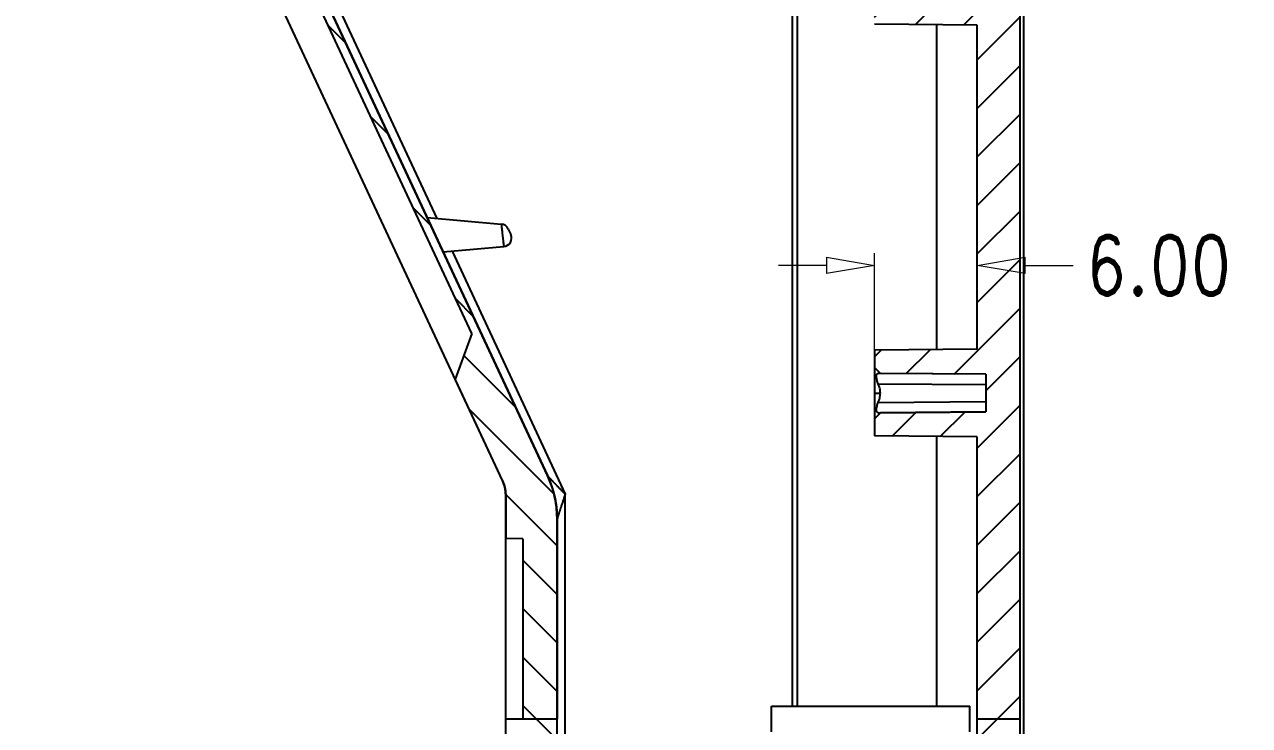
# Model space of a CAD drawing. Header units: millimetres. Extents: x 0 to 4083, y 0 to 1644.
# Drawn here: x 3686.2 to 3757.6, y 1490 to 1530.8 of the extents above; entities that cross this region are included whole.
import ezdxf

# ---------------------------------------------------------------- set-up
doc = ezdxf.new("R2010")
doc.units = ezdxf.units.MM
doc.layers.get('0').update_dxf_attribs({"linetype": 'CONTINUOUS'})
doc.layers.get('Defpoints').update_dxf_attribs({"linetype": 'CONTINUOUS'})
doc.layers.add('dim', color=3, linetype='CONTINUOUS', lineweight=9)
doc.styles.add('longtou', font='romand.shx', dxfattribs={"width": 0.8, "bigfont": 'fangsong.shx'})
doc.dimstyles.new('YanXiu', dxfattribs={"dimtxt": 2.5, "dimasz": 2.2, "dimexe": 1, "dimexo": 0, "dimgap": 0.66, "dimtad": 0, "dimzin": 0, "dimdsep": 46, "dimtxsty": 'longtou', "dimblk": 'CLOSEDBLANK', "dimcen": 0, "dimclrd": 3, "dimclre": 3, "dimclrt": 7, "dimadec": 0, "dimazin": 0, "dimtfac": 1, "dimtdec": 4, "dimtofl": 0, "dimtmove": 0, "dimatfit": 3, "dimldrblk": 'CLOSEDBLANK', "dimfxl": 0, "dimtolj": 1, "dimtzin": 0, "dimlwd": 0, "dimlwe": 0, "dimarcsym": 0})

# ---------------------------------------------------------------- blocks, each defined once
blk = doc.blocks.new('_ClosedBlank')
at = {"color": 0, "linetype": 'ByBlock', "lineweight": -2}
for p, q in [((-1, 0.167), (0, 0)), ((-1, 0.167), (-1, -0.167)), ((0, 0), (-1, -0.167))]:
    blk.add_line(p, q, dxfattribs=at)
blk = doc.blocks.new('*D18')
at = {"layer": 'Defpoints', "color": 0}
for p in [(3741.729, 1516.785), (3735.729, 1511.839), (3741.729, 1511.891)]:
    blk.add_point(p, dxfattribs=at)
at = {"layer": 'dim', "color": 3, "lineweight": 5}
for p, q in [((3735.729, 1511.839), (3735.729, 1517.485)), ((3741.729, 1511.891), (3741.729, 1517.485)), ((3732.929, 1516.785), (3730.129, 1516.785)), ((3744.529, 1516.785), (3747.329, 1516.785))]:
    blk.add_line(p, q, dxfattribs=at)
at = {"layer": 'dim', "color": 3, "lineweight": 5, "xscale": 2.8, "yscale": 2.8, "zscale": 2.8}
blk.add_blockref('_ClosedBlank', (3735.729, 1516.785), dxfattribs=at)
at = {"layer": 'dim', "color": 3, "lineweight": 5, "xscale": 2.8, "yscale": 2.8, "zscale": 2.8, "rotation": 180}
blk.add_blockref('_ClosedBlank', (3741.729, 1516.785), dxfattribs=at)
at = {"layer": 'dim', "color": 7, "insert": (3752.295, 1516.785), "char_height": 3.5, "attachment_point": 5, "style": 'longtou'}
blk.add_mtext('6.00', dxfattribs=at)
blk = doc.blocks.new('*D44')
at = {"layer": 'Defpoints', "color": 0}
for p in [(3937.851, 1560.11), (3935.901, 1559.666)]:
    blk.add_point(p, dxfattribs=at)
at = {"layer": 'dim', "color": 3, "lineweight": 5}
blk.add_line((3930.441, 1558.423), (3933.171, 1559.045), dxfattribs=at)
at = {"layer": 'dim', "color": 3, "lineweight": 5, "xscale": 2.8, "yscale": 2.8, "zscale": 2.8, "rotation": 12.82550055500825}
blk.add_blockref('_ClosedBlank', (3935.901, 1559.666), dxfattribs=at)
at = {"layer": 'dim', "color": 7, "insert": (3924.233, 1557.01), "char_height": 3.5, "attachment_point": 5, "rotation": 12.8255, "style": 'longtou'}
blk.add_mtext('∅2.00', dxfattribs=at)

msp = doc.modelspace()

# ---------------------------------------------------------------- hatches: boundary and pattern name
h = msp.add_hatch()
h.set_pattern_fill('DEFAULT__6', color=5, scale=2, angle=135, style=0)
h.set_pattern_definition([(135, (2743.7488, 1037.0707), (-1.4142136, -1.4142136), [])])
edge = h.paths.add_edge_path()
edge.add_line((3729.429, 1419.589), (3729.429, 1421.097))
edge.add_line((3729.429, 1421.097), (3728.933, 1421.593))
edge.add_line((3728.933, 1421.593), (3716.729, 1421.699))
edge.add_line((3716.729, 1421.699), (3716.729, 1423.978))
edge.add_line((3716.729, 1423.978), (3728.933, 1424.084))
edge.add_line((3728.933, 1424.084), (3729.429, 1424.58))
edge.add_line((3729.429, 1424.58), (3729.429, 1426.089))
edge.add_line((3729.429, 1426.089), (3717.229, 1426.195))
edge.add_line((3717.229, 1426.195), (3717.229, 1490.339))
edge.add_line((3717.229, 1490.339), (3714.229, 1490.339))
edge.add_line((3714.229, 1490.339), (3714.229, 1417.998))
edge.add_spline(control_points=[(3714.229, 1417.998), (3714.229, 1416.312), (3715.389, 1415.09), (3717.072, 1415.002)], knot_values=[0, 0, 0, 0, 1, 1, 1, 1], degree=3, periodic=0)
edge.add_line((3717.072, 1415.002), (3729.229, 1414.365))
edge.add_line((3729.229, 1414.365), (3729.229, 1414.88))
edge.add_line((3729.229, 1414.88), (3729.729, 1414.889))
edge.add_line((3729.729, 1414.889), (3729.729, 1415.892))
edge.add_line((3729.729, 1415.892), (3730.929, 1415.913))
edge.add_line((3730.929, 1415.913), (3730.929, 1416.779))
edge.add_line((3730.929, 1416.779), (3729.229, 1416.868))
edge.add_line((3729.229, 1416.868), (3729.229, 1419.587))
edge.add_line((3729.229, 1419.587), (3729.429, 1419.589))
h.paths.add_polyline_path([(3717.229, 1490.339), (3715.229, 1490.339), (3714.229, 1490.339)])
edge = h.paths.add_edge_path()
edge.add_line((3715.229, 1500.839), (3715.229, 1490.339))
edge.add_line((3715.229, 1490.339), (3717.229, 1490.339))
edge.add_line((3717.229, 1490.339), (3717.229, 1501.99))
edge.add_spline(control_points=[(3716.667, 1504.526), (3717.039, 1503.729), (3717.229, 1502.87), (3717.229, 1501.99)], knot_values=[0, 0, 0, 0, 1, 1, 1, 1], degree=3, periodic=0)
edge.add_line((3716.667, 1504.526), (3699.779, 1540.741))
edge.add_line((3699.779, 1540.741), (3699.228, 1540.741))
edge.add_line((3699.228, 1540.741), (3712.253, 1512.808))
edge.add_line((3712.253, 1512.808), (3711.286, 1510.15))
edge.add_line((3711.286, 1510.15), (3714.042, 1504.24))
edge.add_spline(control_points=[(3714.042, 1504.24), (3714.166, 1503.975), (3714.229, 1503.688), (3714.229, 1503.395)], knot_values=[0, 0, 0, 0, 1, 1, 1, 1], degree=3, periodic=0)
edge.add_line((3714.229, 1503.395), (3714.229, 1500.856))
edge.add_line((3714.229, 1500.856), (3715.229, 1500.839))
h.paths.add_polyline_path([(3699.779, 1540.741), (3697.021, 1540.741), (3699.228, 1540.741)])
edge = h.paths.add_edge_path()
edge.add_line((3729.429, 1561.089), (3729.429, 1559.58))
edge.add_line((3729.429, 1559.58), (3728.933, 1559.084))
edge.add_line((3728.933, 1559.084), (3696.933, 1558.805))
edge.add_spline(control_points=[(3696.933, 1558.805), (3695.554, 1558.221), (3694.197, 1557.588), (3692.863, 1556.908)], knot_values=[0, 0, 0, 0, 1, 1, 1, 1], degree=3, periodic=0)
edge.add_line((3692.863, 1556.908), (3728.933, 1556.593))
edge.add_line((3728.933, 1556.593), (3729.429, 1556.097))
edge.add_line((3729.429, 1556.097), (3729.429, 1554.589))
edge.add_line((3729.429, 1554.589), (3693.469, 1554.275))
edge.add_line((3693.469, 1554.275), (3697.848, 1544.882))
edge.add_spline(control_points=[(3702.139, 1544.453), (3701.684, 1544.503), (3700.759, 1544.6), (3699.328, 1544.741), (3698.346, 1544.835), (3697.848, 1544.882)], knot_values=[0, 0, 0, 0, 0.333333, 0.666667, 1, 1, 1, 1], degree=3, periodic=0)
edge.add_spline(control_points=[(3702.257, 1543.41), (3702.323, 1543.417), (3702.437, 1543.46), (3702.571, 1543.601), (3702.627, 1543.784), (3702.61, 1543.975), (3702.545, 1544.143), (3702.452, 1544.288), (3702.317, 1544.405), (3702.203, 1544.446), (3702.139, 1544.453)], knot_values=[0, 0, 0, 0, 0.125, 0.25, 0.375, 0.5, 0.625, 0.75, 0.875, 1, 1, 1, 1], degree=3, periodic=0)
edge.add_spline(control_points=[(3698.703, 1543.049), (3699.113, 1543.089), (3699.922, 1543.167), (3701.107, 1543.287), (3701.877, 1543.368), (3702.257, 1543.41)], knot_values=[0, 0, 0, 0, 0.333333, 0.666667, 1, 1, 1, 1], degree=3, periodic=0)
edge.add_line((3698.703, 1543.049), (3699.779, 1540.741))
edge.add_line((3699.779, 1540.741), (3697.021, 1540.741))
edge.add_line((3697.021, 1540.741), (3690.51, 1554.704))
edge.add_spline(control_points=[(3691.862, 1558.642), (3690.343, 1557.864), (3689.789, 1556.25), (3690.51, 1554.704)], knot_values=[0, 0, 0, 0, 1, 1, 1, 1], degree=3, periodic=0)
edge.add_spline(control_points=[(3718.229, 1565.736), (3709.004, 1565.252), (3700.084, 1562.852), (3691.862, 1558.642)], knot_values=[0, 0, 0, 0, 1, 1, 1, 1], degree=3, periodic=0)
edge.add_line((3718.229, 1565.736), (3729.229, 1566.312))
edge.add_line((3729.229, 1566.312), (3729.229, 1565.797))
edge.add_line((3729.229, 1565.797), (3729.729, 1565.789))
edge.add_line((3729.729, 1565.789), (3729.729, 1564.785))
edge.add_line((3729.729, 1564.785), (3730.929, 1564.764))
edge.add_line((3730.929, 1564.764), (3730.929, 1563.898))
edge.add_line((3730.929, 1563.898), (3729.229, 1563.809))
edge.add_line((3729.229, 1563.809), (3729.229, 1561.09))
edge.add_line((3729.229, 1561.09), (3729.429, 1561.089))
h = msp.add_hatch()
h.set_pattern_fill('DEFAULT__5', color=5, scale=2, angle=45, style=0)
h.set_pattern_definition([(45, (2743.7488, 1037.0707), (-1.4142136, 1.4142136), [])])
edge = h.paths.add_edge_path()
edge.add_line((3729.729, 1418.839), (3729.729, 1421.089))
edge.add_line((3729.729, 1421.089), (3736.729, 1421.089))
edge.add_line((3736.729, 1421.089), (3736.729, 1419.839))
edge.add_line((3736.729, 1419.839), (3743.229, 1419.782))
edge.add_line((3743.229, 1419.782), (3743.229, 1418.835))
edge.add_line((3743.229, 1418.835), (3744.729, 1418.809))
edge.add_line((3744.729, 1418.809), (3744.729, 1418.535))
edge.add_spline(control_points=[(3744.533, 1418.335), (3744.648, 1418.337), (3744.729, 1418.42), (3744.729, 1418.535)], knot_values=[0, 0, 0, 0, 1, 1, 1, 1], degree=3, periodic=0)
edge.add_line((3744.533, 1418.335), (3744.272, 1418.331))
edge.add_spline(control_points=[(3743.905, 1418.072), (3743.965, 1418.23), (3744.103, 1418.328), (3744.272, 1418.331)], knot_values=[0, 0, 0, 0, 1, 1, 1, 1], degree=3, periodic=0)
edge.add_spline(control_points=[(3743.905, 1418.072), (3743.181, 1416.162), (3741.531, 1414.957), (3739.491, 1414.85)], knot_values=[0, 0, 0, 0, 1, 1, 1, 1], degree=3, periodic=0)
edge.add_line((3739.491, 1414.85), (3729.729, 1414.339))
edge.add_line((3729.729, 1414.339), (3729.729, 1415.842))
edge.add_line((3729.729, 1415.842), (3731.229, 1415.868))
edge.add_line((3731.229, 1415.868), (3731.229, 1416.807))
edge.add_line((3731.229, 1416.807), (3730.515, 1416.845))
edge.add_line((3730.515, 1416.845), (3730.229, 1417.01))
edge.add_line((3730.229, 1417.01), (3730.229, 1418.812))
edge.add_line((3730.229, 1418.812), (3729.729, 1418.839))
edge = h.paths.add_edge_path()
edge.add_line((3729.729, 1424.589), (3729.729, 1426.839))
edge.add_line((3729.729, 1426.839), (3741.729, 1427.467))
edge.add_line((3741.729, 1427.467), (3741.729, 1490.339))
edge.add_line((3741.729, 1490.339), (3744.229, 1490.339))
edge.add_line((3744.229, 1490.339), (3744.229, 1427.734))
edge.add_spline(control_points=[(3744.562, 1427.339), (3744.361, 1427.373), (3744.229, 1427.529), (3744.229, 1427.734)], knot_values=[0, 0, 0, 0, 1, 1, 1, 1], degree=3, periodic=0)
edge.add_spline(control_points=[(3744.562, 1427.339), (3744.663, 1427.322), (3744.729, 1427.244), (3744.729, 1427.142)], knot_values=[0, 0, 0, 0, 1, 1, 1, 1], degree=3, periodic=0)
edge.add_line((3744.729, 1427.142), (3744.729, 1426.868))
edge.add_line((3744.729, 1426.868), (3743.229, 1426.842))
edge.add_line((3743.229, 1426.842), (3743.229, 1425.895))
edge.add_line((3743.229, 1425.895), (3736.729, 1425.839))
edge.add_line((3736.729, 1425.839), (3736.729, 1424.589))
edge.add_line((3736.729, 1424.589), (3729.729, 1424.589))
h.paths.add_polyline_path([(3744.229, 1490.339), (3741.729, 1490.339)])
h.paths.add_polyline_path([(3735.729, 1535.839), (3735.729, 1534.831), (3736.075, 1534.486), (3742.229, 1534.432), (3742.229, 1532.245), (3736.075, 1532.192), (3735.729, 1531.846), (3735.729, 1530.839), (3741.729, 1530.786), (3741.729, 1511.891), (3735.729, 1511.839), (3735.729, 1510.831), (3736.075, 1510.486), (3742.229, 1510.432), (3742.229, 1508.245), (3736.075, 1508.192), (3735.729, 1507.846), (3735.729, 1506.839), (3741.729, 1506.786), (3741.729, 1490.339), (3744.229, 1490.339), (3744.229, 1540.741), (3741.729, 1540.741), (3741.729, 1535.891)])
h.paths.add_polyline_path([(3744.229, 1540.741), (3741.729, 1540.741)])
edge = h.paths.add_edge_path()
edge.add_line((3729.729, 1561.839), (3729.729, 1559.589))
edge.add_line((3729.729, 1559.589), (3736.729, 1559.589))
edge.add_line((3736.729, 1559.589), (3736.729, 1560.839))
edge.add_line((3736.729, 1560.839), (3743.229, 1560.895))
edge.add_line((3743.229, 1560.895), (3743.229, 1561.842))
edge.add_line((3743.229, 1561.842), (3744.729, 1561.868))
edge.add_line((3744.729, 1561.868), (3744.729, 1562.142))
edge.add_spline(control_points=[(3744.533, 1562.342), (3744.648, 1562.34), (3744.729, 1562.258), (3744.729, 1562.142)], knot_values=[0, 0, 0, 0, 1, 1, 1, 1], degree=3, periodic=0)
edge.add_line((3744.533, 1562.342), (3744.272, 1562.346))
edge.add_spline(control_points=[(3744.272, 1562.346), (3744.103, 1562.349), (3743.965, 1562.447), (3743.905, 1562.605)], knot_values=[0, 0, 0, 0, 1, 1, 1, 1], degree=3, periodic=0)
edge.add_spline(control_points=[(3743.905, 1562.605), (3743.181, 1564.515), (3741.531, 1565.72), (3739.491, 1565.827)], knot_values=[0, 0, 0, 0, 1, 1, 1, 1], degree=3, periodic=0)
edge.add_line((3739.491, 1565.827), (3729.729, 1566.339))
edge.add_line((3729.729, 1566.339), (3729.729, 1564.835))
edge.add_line((3729.729, 1564.835), (3731.229, 1564.809))
edge.add_line((3731.229, 1564.809), (3731.229, 1563.87))
edge.add_line((3731.229, 1563.87), (3730.515, 1563.832))
edge.add_line((3730.515, 1563.832), (3730.229, 1563.667))
edge.add_line((3730.229, 1563.667), (3730.229, 1561.865))
edge.add_line((3730.229, 1561.865), (3729.729, 1561.839))
edge = h.paths.add_edge_path()
edge.add_line((3729.729, 1556.089), (3729.729, 1553.839))
edge.add_line((3729.729, 1553.839), (3741.729, 1553.21))
edge.add_line((3741.729, 1553.21), (3741.729, 1540.741))
edge.add_line((3741.729, 1540.741), (3744.229, 1540.741))
edge.add_line((3744.229, 1540.741), (3744.229, 1552.943))
edge.add_spline(control_points=[(3744.562, 1553.338), (3744.361, 1553.304), (3744.229, 1553.148), (3744.229, 1552.943)], knot_values=[0, 0, 0, 0, 1, 1, 1, 1], degree=3, periodic=0)
edge.add_spline(control_points=[(3744.562, 1553.338), (3744.663, 1553.355), (3744.729, 1553.433), (3744.729, 1553.535)], knot_values=[0, 0, 0, 0, 1, 1, 1, 1], degree=3, periodic=0)
edge.add_line((3744.729, 1553.535), (3744.729, 1553.809))
edge.add_line((3744.729, 1553.809), (3743.229, 1553.835))
edge.add_line((3743.229, 1553.835), (3743.229, 1554.782))
edge.add_line((3743.229, 1554.782), (3736.729, 1554.839))
edge.add_line((3736.729, 1554.839), (3736.729, 1556.089))
edge.add_line((3736.729, 1556.089), (3729.729, 1556.089))

# ---------------------------------------------------------------- linework, layer by layer
at = {"color": 7, "linetype": 'Continuous'}
for p, q in [((3714.042, 1504.24), (3690.51, 1554.704)), ((3744.229, 1426.86), (3744.229, 1552.943)), ((3744.429, 1550.826), (3744.429, 1429.851)), ((3698.703, 1543.049), (3716.667, 1504.526)), ((3699.264, 1543.011), (3710.212, 1519.517)), ((3712.253, 1512.808), (3699.228, 1540.741)), ((3712.253, 1512.808), (3699.228, 1540.741)), ((3716.667, 1504.526), (3699.779, 1540.741)), ((3744.229, 1490.339), (3744.229, 1540.741)), ((3730.929, 1539.589), (3730.929, 1491.089)), ((3731.229, 1539.589), (3731.229, 1491.089)), ((3741.729, 1530.786), (3735.729, 1530.839)), ((3741.729, 1530.786), (3735.729, 1530.839)), ((3739.36, 1511.87), (3739.36, 1530.807)), ((3741.729, 1511.891), (3741.729, 1530.786)), ((3741.729, 1511.891), (3741.729, 1530.786)), ((3709.654, 1519.566), (3713.967, 1519.188)), ((3714.377, 1518.902), (3714.525, 1518.584)), ((3710.586, 1517.566), (3714.116, 1517.875)), ((3711.1, 1517.611), (3717.703, 1503.442)), ((3712.253, 1512.808), (3711.286, 1510.15)), ((3712.253, 1512.808), (3711.286, 1510.15)), ((3741.729, 1511.891), (3735.729, 1511.839)), ((3741.729, 1511.891), (3735.729, 1511.839)), ((3735.729, 1511.839), (3735.729, 1506.839)), ((3735.729, 1511.839), (3735.729, 1510.831)), ((3735.729, 1510.831), (3736.075, 1510.486)), ((3735.729, 1510.831), (3736.075, 1510.486)), ((3714.042, 1504.24), (3711.286, 1510.15)), ((3742.229, 1510.432), (3735.949, 1510.487)), ((3742.229, 1510.432), (3736.075, 1510.486)), ((3742.229, 1510.432), (3742.229, 1508.245)), ((3742.229, 1510.432), (3742.229, 1508.245)), ((3735.949, 1509.887), (3742.229, 1509.832)), ((3735.729, 1509.339), (3736.075, 1509.339)), ((3735.949, 1508.79), (3742.229, 1508.845)), ((3736.075, 1508.192), (3735.729, 1507.846)), ((3736.075, 1508.192), (3735.729, 1507.846)), ((3735.949, 1508.19), (3742.229, 1508.245)), ((3742.229, 1508.245), (3736.075, 1508.192)), ((3735.729, 1507.846), (3735.729, 1506.839)), ((3741.729, 1506.786), (3735.729, 1506.839)), ((3741.729, 1506.786), (3735.729, 1506.839)), ((3739.36, 1491.089), (3739.36, 1506.807)), ((3741.729, 1427.467), (3741.729, 1506.786)), ((3741.729, 1490.339), (3741.729, 1506.786)), ((3716.667, 1504.526), (3716.961, 1503.762)), ((3714.229, 1417.998), (3714.229, 1503.395)), ((3714.229, 1503.395), (3714.229, 1500.856)), ((3717.703, 1426.191), (3717.703, 1503.442)), ((3717.229, 1501.992), (3717.229, 1502.071)), ((3717.229, 1426.195), (3717.229, 1501.992)), ((3717.229, 1501.99), (3717.229, 1490.339)), ((3715.229, 1500.839), (3714.229, 1500.856)), ((3715.229, 1500.839), (3714.229, 1500.856)), ((3715.229, 1500.839), (3715.229, 1490.339)), ((3715.229, 1500.839), (3715.229, 1490.339)), ((3729.729, 1489.589), (3729.729, 1491.089)), ((3729.729, 1491.089), (3741.297, 1491.089)), ((3715.229, 1490.339), (3714.229, 1490.339)), ((3715.229, 1490.339), (3714.229, 1490.339)), ((3717.229, 1490.339), (3714.229, 1490.339)), ((3717.229, 1490.339), (3714.229, 1490.339)), ((3714.229, 1417.998), (3714.229, 1490.339)), ((3717.229, 1490.339), (3715.229, 1490.339)), ((3717.229, 1490.339), (3715.229, 1490.339)), ((3717.229, 1426.195), (3717.229, 1490.339)), ((3744.229, 1490.339), (3741.729, 1490.339)), ((3744.229, 1490.339), (3741.729, 1490.339)), ((3744.229, 1490.339), (3741.729, 1490.339)), ((3744.229, 1490.339), (3741.729, 1490.339)), ((3741.729, 1427.467), (3741.729, 1490.339)), ((3744.229, 1427.734), (3744.229, 1490.339))]:
    msp.add_line(p, q, dxfattribs=at)
for centre, radius, start, end in [((3713.924, 1518.69), 0.5, 25, 85), ((3714.072, 1518.373), 0.5, 275, 25), ((3711.229, 1501.99), 6, 0, 25), ((3711.227, 1501.989), 6.003, 17.1836, 24.98581), ((3712.229, 1503.395), 2, 0, 25), ((3711.24, 1501.993), 5.989, 16.94151, 17.1828), ((3711.242, 1501.994), 5.986, 16.66373, 16.94151), ((3711.234, 1501.992), 5.995, 0.76351, 16.66107)]:
    msp.add_arc(centre, radius, start, end, dxfattribs=at)
for points, start_tangent, end_tangent in [([(3713.967, 1519.188), (3713.97, 1519.165), (3713.973, 1519.139), (3713.978, 1519.1), (3713.984, 1519.049), (3713.992, 1518.98), (3714.003, 1518.89), (3714.016, 1518.777), (3714.031, 1518.641), (3714.048, 1518.489), (3714.066, 1518.331), (3714.082, 1518.181), (3714.096, 1518.053), (3714.107, 1517.956), (3714.116, 1517.875)], (0.120304, -0.992737), (0.107107, -0.994247)), ([(3735.949, 1509.887), (3735.881, 1510.079), (3735.849, 1510.241), (3735.849, 1510.37), (3735.881, 1510.456), (3735.949, 1510.487)], (-0.396626, 0.91798), (0.999962, -0.008727)), ([(3736.075, 1509.339), (3736.042, 1509.608), (3735.949, 1509.887)], (-0.000001, 1), (-0.396626, 0.91798)), ([(3735.849, 1508.307), (3735.849, 1508.436), (3735.882, 1508.601), (3735.949, 1508.79)], (-0.123926, 0.992291), (0.396626, 0.91798)), ([(3735.949, 1508.79), (3736.04, 1509.059), (3736.075, 1509.339)], (0.396626, 0.91798), (-0.000001, 1)), ([(3735.949, 1508.19), (3735.882, 1508.22), (3735.849, 1508.307)], (-0.999962, -0.008727), (-0.123926, 0.992291)), ([(3716.972, 1504.197), (3716.943, 1504.228), (3716.913, 1504.26), (3716.883, 1504.292), (3716.851, 1504.326), (3716.818, 1504.361), (3716.786, 1504.395), (3716.754, 1504.429), (3716.724, 1504.461), (3716.698, 1504.489), (3716.667, 1504.526)], (-0.680327, 0.732909), (-0.465654, 0.884967)), ([(3716.667, 1504.526), (3716.684, 1504.489), (3716.701, 1504.452), (3716.717, 1504.415), (3716.734, 1504.378), (3716.75, 1504.34), (3716.766, 1504.303), (3716.781, 1504.265), (3716.796, 1504.227), (3716.812, 1504.189), (3716.826, 1504.151), (3716.841, 1504.113), (3716.855, 1504.075), (3716.869, 1504.037), (3716.883, 1503.998), (3716.897, 1503.96), (3716.91, 1503.921), (3716.923, 1503.882), (3716.936, 1503.843), (3716.948, 1503.804), (3716.961, 1503.765), (3716.973, 1503.726), (3716.984, 1503.686), (3716.996, 1503.647), (3717.007, 1503.608), (3717.018, 1503.568), (3717.029, 1503.528), (3717.039, 1503.489), (3717.049, 1503.449), (3717.059, 1503.409), (3717.069, 1503.369), (3717.078, 1503.329), (3717.087, 1503.289), (3717.096, 1503.249), (3717.104, 1503.209), (3717.112, 1503.168), (3717.12, 1503.128), (3717.128, 1503.088), (3717.135, 1503.047), (3717.142, 1503.007), (3717.149, 1502.966), (3717.156, 1502.926), (3717.162, 1502.885), (3717.168, 1502.845), (3717.174, 1502.804), (3717.179, 1502.764), (3717.184, 1502.723), (3717.189, 1502.682), (3717.194, 1502.642), (3717.198, 1502.601), (3717.202, 1502.56), (3717.206, 1502.519), (3717.209, 1502.479), (3717.212, 1502.438), (3717.215, 1502.397), (3717.218, 1502.356), (3717.22, 1502.316), (3717.222, 1502.275), (3717.224, 1502.234), (3717.226, 1502.194), (3717.227, 1502.153), (3717.228, 1502.112), (3717.229, 1502.072), (3717.229, 1502.031), (3717.229, 1501.99)], (0.422618, -0.906308), (0, -1)), ([(3714.042, 1504.24), (3714.053, 1504.216), (3714.064, 1504.191), (3714.075, 1504.166), (3714.085, 1504.141), (3714.095, 1504.116), (3714.104, 1504.09), (3714.114, 1504.064), (3714.123, 1504.039), (3714.131, 1504.013), (3714.14, 1503.987), (3714.148, 1503.96), (3714.155, 1503.934), (3714.162, 1503.908), (3714.169, 1503.881), (3714.176, 1503.855), (3714.182, 1503.828), (3714.187, 1503.801), (3714.193, 1503.774), (3714.198, 1503.747), (3714.202, 1503.721), (3714.207, 1503.693), (3714.211, 1503.666), (3714.214, 1503.639), (3714.217, 1503.612), (3714.22, 1503.585), (3714.222, 1503.558), (3714.224, 1503.531), (3714.226, 1503.504), (3714.227, 1503.476), (3714.228, 1503.449), (3714.229, 1503.422), (3714.229, 1503.395)], (0.422618, -0.906308), (0, -1)), ([(3717.412, 1503.743), (3717.354, 1503.802), (3717.3, 1503.856), (3717.252, 1503.905), (3717.209, 1503.949), (3717.17, 1503.989), (3717.134, 1504.026), (3717.1, 1504.061), (3717.067, 1504.096), (3717.034, 1504.13), (3717.003, 1504.164), (3716.972, 1504.197)], (-0.701722, 0.712451), (-0.680327, 0.732909)), ([(3717.703, 1503.442), (3717.621, 1503.529), (3717.545, 1503.607), (3717.476, 1503.678), (3717.412, 1503.743)], (-0.681917, 0.73143), (-0.701722, 0.712451)), ([(3717.703, 1503.442), (3717.664, 1503.332), (3717.628, 1503.23), (3717.596, 1503.136), (3717.566, 1503.05), (3717.539, 1502.97), (3717.514, 1502.897), (3717.492, 1502.83), (3717.472, 1502.77), (3717.454, 1502.716), (3717.437, 1502.666), (3717.422, 1502.618), (3717.406, 1502.571), (3717.391, 1502.525)], (-0.324197, -0.94599), (-0.311781, -0.950154)), ([(3717.391, 1502.525), (3717.376, 1502.481), (3717.362, 1502.437), (3717.348, 1502.395), (3717.335, 1502.354), (3717.321, 1502.311), (3717.307, 1502.266), (3717.292, 1502.22), (3717.278, 1502.174), (3717.264, 1502.128), (3717.251, 1502.084), (3717.24, 1502.044), (3717.229, 1501.992)], (-0.311781, -0.950154), (0.000064, -1)), ([(3741.297, 1489.589), (3741.298, 1490.089), (3741.298, 1490.589), (3741.297, 1491.089)], (0.000711, 1), (-0.000711, 1))]:
    msp.add_spline(points, degree=3, dxfattribs=dict(at, start_tangent=start_tangent, end_tangent=end_tangent))

# ---------------------------------------------------------------- dimensions: what is measured, and where the dimension line sits
at = {"layer": 'dim'}
for base, p1, p2, picture, middle in [((3935.901070317, 1559.666057196), (0, 0), (0, 0), '*D44', (3924.233305432, 1557.009744497)), ((3741.729, 1516.785), (3735.729, 1511.839), (3741.729, 1511.891), '*D18', (3752.295, 1516.785))]:
    dim = msp.add_linear_dim(base=base, p1=p1, p2=p2, dimstyle='YanXiu', override={"dimtxt": 3.5, "dimasz": 2.8, "dimexe": 0.69965, "dimgap": 0.69965}, dxfattribs=at)
    dim.commit()
    dim.dimension.update_dxf_attribs({"geometry": picture, "text_midpoint": middle, "dimtype": 160})

doc.saveas('drawing.dxf')
